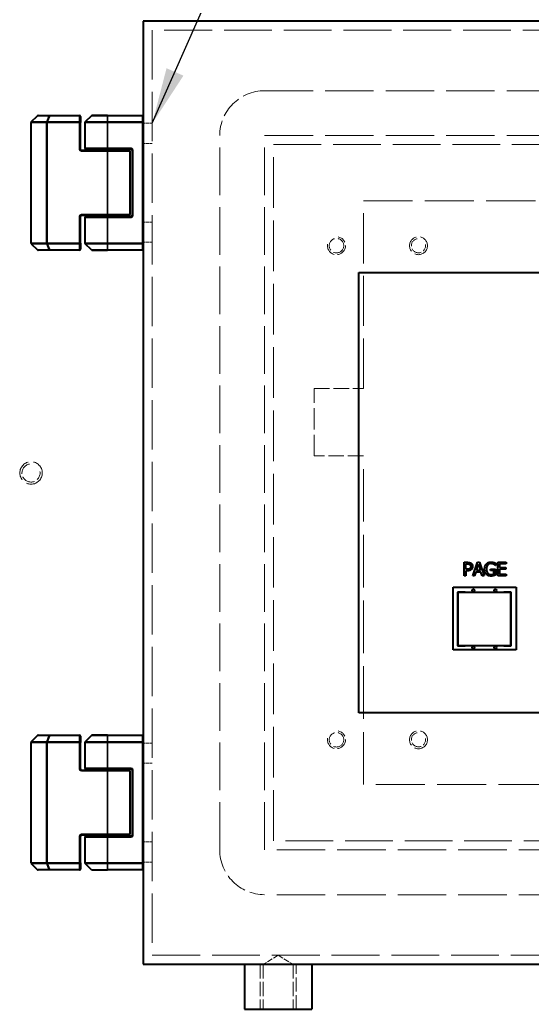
# Model space of a CAD drawing. Header units: millimetres. Extents: x 0 to 5945, y 0 to 4205.
# Drawn here: x 4599.4 to 4713.4, y 1974.3 to 2194.6 of the extents above; entities that cross this region are included whole.
import ezdxf

# ---------------------------------------------------------------- set-up
doc = ezdxf.new("R2010")
doc.units = ezdxf.units.MM
doc.header["$LTSCALE"] = 5
doc.linetypes.add('DASHED', pattern=[0.2067, 0.1654, -0.0413])
for name, color, linetype, lineweight in [('가려진 것(ISO)', 2, 'DASHED', 18), ('가시적인 것(ISO)', 3, 'Continuous', 40), ('가시적인 좁은 것(ISO)', 3, 'Continuous', 35), ('기호(ISO)', 5, 'Continuous', 25)]:
    doc.layers.add(name, color=color, linetype=linetype, lineweight=lineweight)
doc.styles.add('치수 텍스트_PSTEK_POSCO', font='isocp.shx')
doc.dimstyles.new('치수_PSTEK_POSCO$7', dxfattribs={"dimscale": 5, "dimtxt": 3.5, "dimasz": 2.5, "dimexe": 2, "dimexo": 2.5, "dimgap": 1, "dimtad": 1, "dimrnd": 1e-08, "dimdsep": 46, "dimtxsty": '치수 텍스트_PSTEK_POSCO', "dimcen": 0.09, "dimdle": 10, "dimclrd": 7, "dimclre": 7, "dimclrt": 2, "dimadec": 1, "dimazin": 2, "dimtfac": 1, "dimtmove": 0, "dimatfit": 3, "dimfxl": 0, "dimtolj": 1, "dimlwd": -1, "dimlwe": -1, "dimarcsym": 0})

msp = doc.modelspace()

# ---------------------------------------------------------------- linework, layer by layer
at = {"layer": '가려진 것(ISO)', "ltscale": 13.288179}
msp.add_line((4628.874, 2192.321), (4628.874, 1986.321), dxfattribs=at)
at = {"layer": '가려진 것(ISO)', "ltscale": 12.873099}
for p, q in [((4934.874, 2192.321), (4628.874, 2192.321)), ((4628.874, 1986.321), (4934.874, 1986.321))]:
    msp.add_line(p, q, dxfattribs=at)
at = {"layer": '가려진 것(ISO)', "ltscale": 13.036946}
for p, q in [((4653.874, 2178.821), (4909.874, 2178.821)), ((4653.874, 2168.821), (4909.874, 2168.821)), ((4909.874, 2009.821), (4653.874, 2009.821)), ((4909.874, 1999.821), (4653.874, 1999.821))]:
    msp.add_line(p, q, dxfattribs=at)
at = {"layer": '가려진 것(ISO)', "ltscale": 0.761779}
for p, q in [((4628.874, 2171.571), (4626.874, 2171.571)), ((4628.874, 2167.071), (4626.874, 2167.071)), ((4628.874, 2149.571), (4626.874, 2149.571)), ((4628.874, 2145.071), (4626.874, 2145.071)), ((4628.874, 2033.571), (4626.874, 2033.571)), ((4628.874, 2029.071), (4626.874, 2029.071)), ((4628.874, 2011.571), (4626.874, 2011.571)), ((4628.874, 2007.071), (4626.874, 2007.071))]:
    msp.add_line(p, q, dxfattribs=at)
at = {"layer": '가려진 것(ISO)', "ltscale": 12.820513}
for p, q in [((4643.874, 2009.821), (4643.874, 2168.821)), ((4653.874, 2009.821), (4653.874, 2168.821))]:
    msp.add_line(p, q, dxfattribs=at)
at = {"layer": '가려진 것(ISO)', "ltscale": 12.833244}
for p, q in [((4655.874, 2166.821), (4907.874, 2166.821)), ((4907.874, 2011.821), (4655.874, 2011.821))]:
    msp.add_line(p, q, dxfattribs=at)
at = {"layer": '가려진 것(ISO)', "ltscale": 13.634165}
msp.add_line((4655.874, 2011.821), (4655.874, 2166.821), dxfattribs=at)
at = {"layer": '가려진 것(ISO)', "ltscale": 13.481696}
msp.add_line((4675.874, 2112.521), (4675.874, 2154.321), dxfattribs=at)
at = {"layer": '가려진 것(ISO)', "ltscale": 13.223674}
for p, q in [((4675.874, 2154.321), (4839.874, 2154.321)), ((4839.874, 2024.321), (4675.874, 2024.321))]:
    msp.add_line(p, q, dxfattribs=at)
at = {"layer": '가려진 것(ISO)', "ltscale": 5.71399}
msp.add_line((4664.874, 2097.521), (4664.874, 2112.521), dxfattribs=at)
at = {"layer": '가려진 것(ISO)', "ltscale": 4.190233}
for p, q in [((4664.874, 2112.521), (4675.874, 2112.521)), ((4675.874, 2097.521), (4664.874, 2097.521))]:
    msp.add_line(p, q, dxfattribs=at)
at = {"layer": '가려진 것(ISO)', "ltscale": 14.165457}
msp.add_line((4675.874, 2024.321), (4675.874, 2097.521), dxfattribs=at)
at = {"layer": '가려진 것(ISO)', "ltscale": 1.476918}
for q in [(4653.55, 1984.321), (4660.197, 1984.321)]:
    msp.add_line((4656.874, 1986.318), q, dxfattribs=at)
at = {"layer": '가려진 것(ISO)', "ltscale": 3.809293}
for p, q in [((4652.874, 1984.321), (4652.874, 1974.321)), ((4653.55, 1984.321), (4653.55, 1974.321)), ((4660.197, 1984.321), (4660.197, 1974.321)), ((4660.874, 1974.321), (4660.874, 1984.321))]:
    msp.add_line(p, q, dxfattribs=at)
at = {"layer": '가려진 것(ISO)', "ltscale": 3.879783}
for centre in [(4669.874, 2144.321), (4669.874, 2034.321)]:
    msp.add_circle(centre, 1.621, dxfattribs=at)
at = {"layer": '가려진 것(ISO)', "ltscale": 4.786925}
for centre in [(4688.124, 2144.321), (4688.124, 2034.321)]:
    msp.add_circle(centre, 2, dxfattribs=at)
at = {"layer": '가려진 것(ISO)', "ltscale": 5.983681}
msp.add_circle((4601.874, 2093.721), 2.5, dxfattribs=at)
for centre, start, end in [((4653.874, 2168.821), 90, 180), ((4653.874, 2009.821), 180, 270)]:
    msp.add_arc(centre, 10, start, end, dxfattribs=at)
at = {"layer": '가려진 것(ISO)', "ltscale": 3.590168}
for centre in [(4669.874, 2144.321), (4669.874, 2034.321)]:
    msp.add_arc(centre, 2, 170, 80, dxfattribs=at)
at = {"layer": '가려진 것(ISO)', "ltscale": 2.839803}
for centre in [(4688.124, 2144.321), (4688.124, 2034.321)]:
    msp.add_arc(centre, 1.582, 100, 10, dxfattribs=at)
at = {"layer": '가려진 것(ISO)', "ltscale": 3.628764}
msp.add_arc((4601.874, 2093.721), 2.021, 100, 10, dxfattribs=at)
at = {"layer": '가시적인 것(ISO)'}
for p, q in [((4936.874, 2194.321), (4626.874, 2194.321)), ((4626.874, 2194.321), (4626.874, 1984.321)), ((4601.932, 2171.88), (4603.315, 2173.263)), ((4603.457, 2173.321), (4606.03, 2173.321)), ((4606.03, 2173.321), (4612.674, 2173.321)), ((4612.874, 2173.121), (4612.874, 2171.738)), ((4615.315, 2173.263), (4613.932, 2171.88)), ((4618.874, 2173.321), (4615.457, 2173.321)), ((4618.874, 2173.321), (4626.674, 2173.321)), ((4601.874, 2144.904), (4601.874, 2171.738)), ((4612.874, 2165.771), (4612.874, 2171.738)), ((4613.874, 2171.738), (4613.874, 2166.021)), ((4613.074, 2165.571), (4618.874, 2165.571)), ((4618.874, 2165.821), (4614.074, 2165.821)), ((4618.874, 2165.821), (4624.174, 2165.821)), ((4623.674, 2165.571), (4618.874, 2165.571)), ((4624.374, 2165.621), (4624.374, 2151.021)), ((4623.874, 2165.371), (4623.874, 2151.271)), ((4612.874, 2144.904), (4612.874, 2150.871)), ((4618.874, 2151.071), (4613.074, 2151.071)), ((4613.874, 2150.621), (4613.874, 2144.904)), ((4614.074, 2150.821), (4618.874, 2150.821)), ((4618.874, 2151.071), (4623.674, 2151.071)), ((4624.174, 2150.821), (4618.874, 2150.821)), ((4601.932, 2144.763), (4603.315, 2143.38)), ((4612.874, 2144.904), (4612.874, 2143.521)), ((4615.315, 2143.38), (4613.932, 2144.763)), ((4606.03, 2143.321), (4603.457, 2143.321)), ((4612.674, 2143.321), (4606.03, 2143.321)), ((4615.457, 2143.321), (4618.874, 2143.321)), ((4626.674, 2143.321), (4618.874, 2143.321)), ((4674.874, 2040.321), (4674.874, 2138.321)), ((4674.874, 2138.321), (4841.374, 2138.321)), ((4698.268, 2073.824), (4699.022, 2073.824)), ((4698.268, 2070.824), (4698.268, 2073.824)), ((4698.667, 2073.478), (4698.997, 2073.478)), ((4698.667, 2072.282), (4698.667, 2073.478)), ((4700.22, 2070.824), (4701.232, 2073.824)), ((4701.006, 2072.003), (4701.468, 2073.415)), ((4701.232, 2073.824), (4701.723, 2073.824)), ((4701.468, 2073.415), (4701.932, 2072.003)), ((4701.723, 2073.824), (4702.734, 2070.824)), ((4705.26, 2073.138), (4705.226, 2073.138)), ((4705.26, 2073.619), (4705.26, 2073.138)), ((4705.773, 2070.824), (4705.773, 2073.824)), ((4705.773, 2073.824), (4707.65, 2073.824)), ((4706.172, 2073.469), (4706.172, 2072.647)), ((4707.65, 2073.469), (4706.172, 2073.469)), ((4707.65, 2073.824), (4707.65, 2073.469)), ((4698.667, 2070.824), (4698.268, 2070.824)), ((4698.939, 2072.282), (4698.667, 2072.282)), ((4698.667, 2071.942), (4698.667, 2070.824)), ((4699.005, 2071.942), (4698.667, 2071.942)), ((4700.624, 2070.824), (4700.22, 2070.824)), ((4700.896, 2071.662), (4700.624, 2070.824)), ((4702.041, 2071.662), (4700.896, 2071.662)), ((4701.932, 2072.003), (4701.006, 2072.003)), ((4702.314, 2070.824), (4702.041, 2071.662)), ((4702.734, 2070.824), (4702.314, 2070.824)), ((4704.183, 2072.333), (4705.272, 2072.333)), ((4704.183, 2071.983), (4704.183, 2072.333)), ((4704.878, 2071.983), (4704.183, 2071.983)), ((4704.878, 2071.208), (4704.878, 2071.983)), ((4705.272, 2072.333), (4705.272, 2071.023)), ((4707.65, 2070.824), (4705.773, 2070.824)), ((4706.172, 2072.647), (4707.55, 2072.647)), ((4706.172, 2072.292), (4706.172, 2071.179)), ((4707.55, 2072.292), (4706.172, 2072.292)), ((4706.172, 2071.179), (4707.65, 2071.179)), ((4707.55, 2072.647), (4707.55, 2072.292)), ((4707.65, 2071.179), (4707.65, 2070.824)), ((4695.874, 2054.321), (4695.874, 2068.321)), ((4695.874, 2068.321), (4709.874, 2068.321)), ((4696.846, 2067.186), (4696.846, 2055.248)), ((4698.497, 2067.186), (4696.846, 2067.186)), ((4696.915, 2067.117), (4696.915, 2055.317)), ((4708.715, 2067.117), (4696.915, 2067.117)), ((4698.497, 2067.117), (4698.497, 2067.186)), ((4707.133, 2067.186), (4707.133, 2067.117)), ((4708.784, 2067.186), (4707.133, 2067.186)), ((4708.715, 2055.317), (4708.715, 2067.117)), ((4708.784, 2055.248), (4708.784, 2067.186)), ((4709.874, 2068.321), (4709.874, 2054.321)), ((4709.874, 2054.321), (4695.874, 2054.321)), ((4696.846, 2055.248), (4698.497, 2055.248)), ((4696.915, 2055.317), (4708.715, 2055.317)), ((4698.497, 2055.248), (4698.497, 2055.317)), ((4707.133, 2055.317), (4707.133, 2055.248)), ((4707.133, 2055.248), (4708.784, 2055.248)), ((4841.374, 2040.321), (4674.874, 2040.321)), ((4601.874, 2006.904), (4601.874, 2033.738)), ((4601.932, 2033.88), (4603.315, 2035.263)), ((4603.457, 2035.321), (4606.03, 2035.321)), ((4606.03, 2035.321), (4612.674, 2035.321)), ((4612.874, 2035.121), (4612.874, 2033.738)), ((4612.874, 2027.771), (4612.874, 2033.738)), ((4613.874, 2033.738), (4613.874, 2028.021)), ((4615.315, 2035.263), (4613.932, 2033.88)), ((4618.874, 2035.321), (4615.457, 2035.321)), ((4618.874, 2035.321), (4626.674, 2035.321)), ((4613.074, 2027.571), (4618.874, 2027.571)), ((4618.874, 2027.821), (4614.074, 2027.821)), ((4618.874, 2027.821), (4624.174, 2027.821)), ((4623.674, 2027.571), (4618.874, 2027.571)), ((4623.874, 2027.371), (4623.874, 2013.271)), ((4624.374, 2027.621), (4624.374, 2013.021)), ((4612.874, 2006.904), (4612.874, 2012.871)), ((4618.874, 2013.071), (4613.074, 2013.071)), ((4613.874, 2012.621), (4613.874, 2006.904)), ((4614.074, 2012.821), (4618.874, 2012.821)), ((4618.874, 2013.071), (4623.674, 2013.071)), ((4624.174, 2012.821), (4618.874, 2012.821)), ((4601.932, 2006.763), (4603.315, 2005.38)), ((4606.03, 2005.321), (4603.457, 2005.321)), ((4612.674, 2005.321), (4606.03, 2005.321)), ((4612.874, 2006.904), (4612.874, 2005.521)), ((4615.315, 2005.38), (4613.932, 2006.763)), ((4615.457, 2005.321), (4618.874, 2005.321)), ((4626.674, 2005.321), (4618.874, 2005.321)), ((4626.874, 1984.321), (4936.874, 1984.321)), ((4649.374, 1984.321), (4649.374, 1974.321)), ((4664.374, 1984.321), (4664.374, 1974.321)), ((4649.374, 1974.321), (4664.374, 1974.321))]:
    msp.add_line(p, q, dxfattribs=at)
for centre in [(4700.338, 2067.567), (4705.228, 2067.567), (4700.338, 2054.867), (4705.228, 2054.867)]:
    msp.add_circle(centre, 0.3, dxfattribs=at)
for centre, start, end in [((4603.457, 2173.121), 90, 135), ((4612.674, 2173.121), 0, 90), ((4615.457, 2173.121), 90, 135.00001), ((4626.674, 2173.121), 0, 90), ((4602.074, 2171.738), 135, 180), ((4614.074, 2171.738), 135.00001, 180), ((4613.074, 2165.771), 180, 270), ((4614.074, 2166.021), 180, 270), ((4623.674, 2165.371), 0, 90), ((4624.174, 2165.621), 0, 90), ((4613.074, 2150.871), 90, 180), ((4614.074, 2150.621), 90, 180), ((4623.674, 2151.271), 270, 0), ((4624.174, 2151.021), 270, 0), ((4602.074, 2144.904), 180, 225), ((4612.674, 2143.521), 270, 0), ((4614.074, 2144.904), 180, 224.99999), ((4626.674, 2143.521), 270, 0), ((4603.457, 2143.521), 225, 270), ((4615.457, 2143.521), 224.99999, 270), ((4602.074, 2033.738), 135, 180), ((4603.457, 2035.121), 90, 135), ((4612.674, 2035.121), 0, 90), ((4614.074, 2033.738), 135.00001, 180), ((4615.457, 2035.121), 90, 135.00001), ((4626.674, 2035.121), 0, 90), ((4613.074, 2027.771), 180, 270), ((4614.074, 2028.021), 180, 270), ((4623.674, 2027.371), 0, 90), ((4624.174, 2027.621), 0, 90), ((4613.074, 2012.871), 90, 180), ((4614.074, 2012.621), 90, 180), ((4623.674, 2013.271), 270, 0), ((4624.174, 2013.021), 270, 0), ((4602.074, 2006.904), 180, 225), ((4603.457, 2005.521), 225, 270), ((4612.674, 2005.521), 270, 0), ((4614.074, 2006.904), 180, 224.99999), ((4615.457, 2005.521), 224.99999, 270), ((4626.674, 2005.521), 270, 0)]:
    msp.add_arc(centre, 0.2, start, end, dxfattribs=at)
for points in [[(4698.997, 2073.478), (4699.185, 2073.478), (4699.438, 2073.427), (4699.532, 2073.364)], [(4699.022, 2073.824), (4699.289, 2073.824), (4699.664, 2073.736), (4699.807, 2073.636)], [(4699.532, 2073.364), (4699.642, 2073.291), (4699.749, 2073.063), (4699.749, 2072.907)], [(4699.807, 2073.636), (4699.975, 2073.522), (4700.164, 2073.17), (4700.164, 2072.919)], [(4702.848, 2072.326), (4702.848, 2072.688), (4703.053, 2073.262), (4703.242, 2073.466)], [(4703.242, 2073.466), (4703.425, 2073.663), (4703.959, 2073.877), (4704.278, 2073.877)], [(4704.232, 2073.532), (4703.799, 2073.532), (4703.264, 2072.88), (4703.264, 2072.338)], [(4704.847, 2073.391), (4704.725, 2073.452), (4704.412, 2073.532), (4704.232, 2073.532)], [(4704.278, 2073.877), (4704.431, 2073.877), (4704.708, 2073.833), (4704.835, 2073.794)], [(4704.835, 2073.794), (4704.937, 2073.765), (4705.185, 2073.658), (4705.26, 2073.619)], [(4705.226, 2073.138), (4705.151, 2073.204), (4704.993, 2073.323), (4704.847, 2073.391)], [(4699.579, 2072.462), (4699.481, 2072.36), (4699.182, 2072.282), (4698.939, 2072.282)], [(4699.902, 2072.253), (4699.746, 2072.1), (4699.326, 2071.942), (4699.005, 2071.942)], [(4699.749, 2072.907), (4699.749, 2072.764), (4699.668, 2072.552), (4699.579, 2072.462)], [(4700.164, 2072.919), (4700.164, 2072.725), (4700.026, 2072.375), (4699.902, 2072.253)], [(4703.24, 2071.157), (4703.05, 2071.356), (4702.848, 2071.944), (4702.848, 2072.326)], [(4704.275, 2070.765), (4703.957, 2070.765), (4703.429, 2070.96), (4703.24, 2071.157)], [(4703.264, 2072.338), (4703.264, 2072.037), (4703.405, 2071.585), (4703.539, 2071.429)], [(4703.539, 2071.429), (4703.668, 2071.273), (4704.032, 2071.111), (4704.261, 2071.111)], [(4704.261, 2071.111), (4704.429, 2071.111), (4704.764, 2071.159), (4704.878, 2071.208)], [(4704.83, 2070.853), (4704.681, 2070.809), (4704.443, 2070.765), (4704.275, 2070.765)], [(4705.272, 2071.023), (4705.197, 2070.989), (4704.939, 2070.884), (4704.83, 2070.853)]]:
    msp.add_open_spline(points, degree=2, dxfattribs=at)
at = {"layer": '가시적인 좁은 것(ISO)'}
for p, q in [((4601.974, 2171.88), (4603.357, 2173.263)), ((4603.357, 2173.263), (4605.93, 2173.263)), ((4605.357, 2171.88), (4605.93, 2173.263)), ((4605.457, 2171.88), (4606.03, 2173.263)), ((4606.03, 2173.321), (4606.03, 2173.263)), ((4606.03, 2173.263), (4612.674, 2173.263)), ((4612.674, 2173.263), (4612.674, 2173.321)), ((4612.674, 2173.263), (4612.674, 2171.88)), ((4618.874, 2173.263), (4615.315, 2173.263)), ((4618.874, 2173.263), (4618.874, 2173.321)), ((4618.874, 2173.263), (4626.674, 2173.263)), ((4618.874, 2173.263), (4618.874, 2171.88)), ((4626.674, 2173.263), (4626.674, 2173.321)), ((4626.674, 2173.263), (4626.674, 2171.88)), ((4601.874, 2171.738), (4601.932, 2171.738)), ((4605.315, 2171.738), (4601.932, 2171.738)), ((4601.932, 2144.904), (4601.932, 2171.738)), ((4605.357, 2171.88), (4601.974, 2171.88)), ((4605.315, 2171.738), (4605.457, 2171.738)), ((4605.315, 2144.904), (4605.315, 2171.738)), ((4605.457, 2171.88), (4612.674, 2171.88)), ((4605.457, 2171.738), (4605.457, 2171.88)), ((4605.457, 2171.738), (4612.674, 2171.738)), ((4605.457, 2144.904), (4605.457, 2171.738)), ((4612.674, 2171.738), (4612.674, 2171.88)), ((4612.674, 2165.771), (4612.674, 2171.738)), ((4612.874, 2171.738), (4612.674, 2171.738)), ((4613.874, 2171.738), (4618.874, 2171.738)), ((4613.932, 2171.88), (4618.874, 2171.88)), ((4626.674, 2171.88), (4618.874, 2171.88)), ((4618.874, 2171.88), (4618.874, 2171.738)), ((4626.674, 2171.738), (4618.874, 2171.738)), ((4618.874, 2171.738), (4618.874, 2166.021)), ((4626.674, 2171.738), (4626.674, 2171.88)), ((4626.674, 2144.904), (4626.674, 2171.738)), ((4626.874, 2171.738), (4626.674, 2171.738)), ((4612.674, 2165.771), (4612.874, 2165.771)), ((4613.074, 2165.571), (4613.074, 2165.371)), ((4618.874, 2166.021), (4613.874, 2166.021)), ((4618.874, 2166.021), (4624.174, 2166.021)), ((4618.874, 2165.821), (4618.874, 2166.021)), ((4618.874, 2165.371), (4618.874, 2165.571)), ((4624.174, 2165.821), (4624.174, 2166.021)), ((4624.574, 2165.621), (4624.374, 2165.621)), ((4624.574, 2165.621), (4624.574, 2151.021)), ((4613.074, 2165.371), (4618.874, 2165.371)), ((4618.874, 2165.371), (4618.874, 2151.271)), ((4623.874, 2165.371), (4618.874, 2165.371)), ((4612.674, 2144.904), (4612.674, 2150.871)), ((4612.874, 2150.871), (4612.674, 2150.871)), ((4618.874, 2151.271), (4613.074, 2151.271)), ((4613.074, 2151.271), (4613.074, 2151.071)), ((4613.874, 2150.621), (4618.874, 2150.621)), ((4618.874, 2151.271), (4623.874, 2151.271)), ((4618.874, 2151.271), (4618.874, 2151.071)), ((4618.874, 2150.821), (4618.874, 2150.621)), ((4624.174, 2150.621), (4618.874, 2150.621)), ((4618.874, 2150.621), (4618.874, 2144.904)), ((4624.174, 2150.621), (4624.174, 2150.821)), ((4624.374, 2151.021), (4624.574, 2151.021)), ((4601.932, 2144.904), (4601.874, 2144.904)), ((4601.932, 2144.904), (4605.315, 2144.904)), ((4601.974, 2144.763), (4605.357, 2144.763)), ((4601.974, 2144.763), (4603.357, 2143.38)), ((4605.457, 2144.904), (4605.315, 2144.904)), ((4605.357, 2144.763), (4605.93, 2143.38)), ((4605.457, 2144.904), (4612.674, 2144.904)), ((4605.457, 2144.763), (4605.457, 2144.904)), ((4605.457, 2144.763), (4612.674, 2144.763)), ((4605.457, 2144.763), (4606.03, 2143.38)), ((4612.674, 2144.904), (4612.874, 2144.904)), ((4612.674, 2144.763), (4612.674, 2144.904)), ((4612.674, 2144.763), (4612.674, 2143.38)), ((4618.874, 2144.904), (4613.874, 2144.904)), ((4618.874, 2144.763), (4613.932, 2144.763)), ((4618.874, 2144.904), (4626.674, 2144.904)), ((4618.874, 2144.763), (4618.874, 2144.904)), ((4618.874, 2144.763), (4626.674, 2144.763)), ((4618.874, 2143.38), (4618.874, 2144.763)), ((4626.674, 2144.763), (4626.674, 2144.904)), ((4626.674, 2144.904), (4626.874, 2144.904)), ((4626.674, 2144.763), (4626.674, 2143.38)), ((4605.93, 2143.38), (4603.357, 2143.38)), ((4612.674, 2143.38), (4606.03, 2143.38)), ((4606.03, 2143.38), (4606.03, 2143.321)), ((4612.674, 2143.321), (4612.674, 2143.38)), ((4615.315, 2143.38), (4618.874, 2143.38)), ((4626.674, 2143.38), (4618.874, 2143.38)), ((4618.874, 2143.38), (4618.874, 2143.321)), ((4626.674, 2143.321), (4626.674, 2143.38)), ((4601.874, 2033.738), (4601.932, 2033.738)), ((4605.315, 2033.738), (4601.932, 2033.738)), ((4601.932, 2006.904), (4601.932, 2033.738)), ((4601.974, 2033.88), (4603.357, 2035.263)), ((4605.357, 2033.88), (4601.974, 2033.88)), ((4603.357, 2035.263), (4605.93, 2035.263)), ((4605.315, 2033.738), (4605.457, 2033.738)), ((4605.315, 2006.904), (4605.315, 2033.738)), ((4605.357, 2033.88), (4605.93, 2035.263)), ((4605.457, 2033.88), (4606.03, 2035.263)), ((4605.457, 2033.88), (4612.674, 2033.88)), ((4605.457, 2033.738), (4605.457, 2033.88)), ((4605.457, 2033.738), (4612.674, 2033.738)), ((4605.457, 2006.904), (4605.457, 2033.738)), ((4606.03, 2035.321), (4606.03, 2035.263)), ((4606.03, 2035.263), (4612.674, 2035.263)), ((4612.674, 2035.263), (4612.674, 2035.321)), ((4612.674, 2035.263), (4612.674, 2033.88)), ((4612.674, 2033.738), (4612.674, 2033.88)), ((4612.674, 2027.771), (4612.674, 2033.738)), ((4612.874, 2033.738), (4612.674, 2033.738)), ((4613.874, 2033.738), (4618.874, 2033.738)), ((4613.932, 2033.88), (4618.874, 2033.88)), ((4618.874, 2035.263), (4615.315, 2035.263)), ((4618.874, 2035.263), (4618.874, 2035.321)), ((4618.874, 2035.263), (4626.674, 2035.263)), ((4618.874, 2035.263), (4618.874, 2033.88)), ((4626.674, 2033.88), (4618.874, 2033.88)), ((4618.874, 2033.88), (4618.874, 2033.738)), ((4626.674, 2033.738), (4618.874, 2033.738)), ((4618.874, 2033.738), (4618.874, 2028.021)), ((4626.674, 2035.263), (4626.674, 2035.321)), ((4626.674, 2035.263), (4626.674, 2033.88)), ((4626.674, 2033.738), (4626.674, 2033.88)), ((4626.674, 2006.904), (4626.674, 2033.738)), ((4626.874, 2033.738), (4626.674, 2033.738)), ((4612.674, 2027.771), (4612.874, 2027.771)), ((4613.074, 2027.571), (4613.074, 2027.371)), ((4613.074, 2027.371), (4618.874, 2027.371)), ((4618.874, 2028.021), (4613.874, 2028.021)), ((4618.874, 2028.021), (4624.174, 2028.021)), ((4618.874, 2027.821), (4618.874, 2028.021)), ((4618.874, 2027.371), (4618.874, 2027.571)), ((4618.874, 2027.371), (4618.874, 2013.271)), ((4623.874, 2027.371), (4618.874, 2027.371)), ((4624.174, 2027.821), (4624.174, 2028.021)), ((4624.574, 2027.621), (4624.374, 2027.621)), ((4624.574, 2027.621), (4624.574, 2013.021)), ((4612.674, 2006.904), (4612.674, 2012.871)), ((4612.874, 2012.871), (4612.674, 2012.871)), ((4618.874, 2013.271), (4613.074, 2013.271)), ((4613.074, 2013.271), (4613.074, 2013.071)), ((4613.874, 2012.621), (4618.874, 2012.621)), ((4618.874, 2013.271), (4623.874, 2013.271)), ((4618.874, 2013.271), (4618.874, 2013.071)), ((4618.874, 2012.821), (4618.874, 2012.621)), ((4624.174, 2012.621), (4618.874, 2012.621)), ((4618.874, 2012.621), (4618.874, 2006.904)), ((4624.174, 2012.621), (4624.174, 2012.821)), ((4624.374, 2013.021), (4624.574, 2013.021)), ((4601.932, 2006.904), (4601.874, 2006.904)), ((4601.932, 2006.904), (4605.315, 2006.904)), ((4601.974, 2006.763), (4605.357, 2006.763)), ((4601.974, 2006.763), (4603.357, 2005.38)), ((4605.93, 2005.38), (4603.357, 2005.38)), ((4605.457, 2006.904), (4605.315, 2006.904)), ((4605.357, 2006.763), (4605.93, 2005.38)), ((4605.457, 2006.904), (4612.674, 2006.904)), ((4605.457, 2006.763), (4605.457, 2006.904)), ((4605.457, 2006.763), (4612.674, 2006.763)), ((4605.457, 2006.763), (4606.03, 2005.38)), ((4612.674, 2005.38), (4606.03, 2005.38)), ((4606.03, 2005.38), (4606.03, 2005.321)), ((4612.674, 2006.904), (4612.874, 2006.904)), ((4612.674, 2006.763), (4612.674, 2006.904)), ((4612.674, 2006.763), (4612.674, 2005.38)), ((4612.674, 2005.321), (4612.674, 2005.38)), ((4618.874, 2006.904), (4613.874, 2006.904)), ((4618.874, 2006.763), (4613.932, 2006.763)), ((4615.315, 2005.38), (4618.874, 2005.38)), ((4618.874, 2006.904), (4626.674, 2006.904)), ((4618.874, 2006.763), (4618.874, 2006.904)), ((4618.874, 2006.763), (4626.674, 2006.763)), ((4618.874, 2005.38), (4618.874, 2006.763)), ((4626.674, 2005.38), (4618.874, 2005.38)), ((4618.874, 2005.38), (4618.874, 2005.321)), ((4626.674, 2006.763), (4626.674, 2006.904)), ((4626.674, 2006.904), (4626.874, 2006.904)), ((4626.674, 2006.763), (4626.674, 2005.38)), ((4626.674, 2005.321), (4626.674, 2005.38))]:
    msp.add_line(p, q, dxfattribs=at)
for centre, start, end in [((4613.074, 2165.771), 180, 270), ((4624.174, 2165.621), 0, 90), ((4613.074, 2150.871), 90, 180), ((4624.174, 2151.021), 270, 0), ((4613.074, 2027.771), 180, 270), ((4624.174, 2027.621), 0, 90), ((4613.074, 2012.871), 90, 180), ((4624.174, 2013.021), 270, 0)]:
    msp.add_arc(centre, 0.4, start, end, dxfattribs=at)
for centre, major_axis, ratio, start_param, end_param in [((4603.457, 2173.121), (-0.141, 0.141), 0.2810846, 5.7351569, 6.2831853), ((4603.457, 2173.121), (0, 0.2), 0.7071068, 0, 0.7853982), ((4606.03, 2173.121), (0, 0.2), 0.7071068, 0, 0.7853982), ((4606.03, 2173.121), (0.185, -0.077), 0.6785983, 1.8448105, 2.3928389), ((4612.674, 2173.121), (0.2, 0), 0.7071068, 0, 1.5707963), ((4626.674, 2173.121), (0.2, 0), 0.7071068, 0, 1.5707963), ((4602.074, 2171.738), (-0.141, 0.141), 0.2810846, 5.7351569, 6.2831853), ((4602.074, 2171.738), (0, -0.2), 0.7071068, 3.9269908, 4.712389), ((4605.457, 2171.738), (0, 0.2), 0.7071068, 0.7853982, 1.5707963), ((4605.457, 2171.738), (0.185, -0.077), 0.6785983, 1.8448105, 2.3928389), ((4612.674, 2171.738), (0.2, 0), 0.7071068, 0, 1.5707963), ((4626.674, 2171.738), (0.2, 0), 0.7071068, 0, 1.5707963), ((4602.074, 2144.904), (0, -0.2), 0.7071068, 4.712389, 5.4977871), ((4602.074, 2144.904), (-0.141, -0.141), 0.2810846, 0, 0.5480284), ((4605.457, 2144.904), (0, 0.2), 0.7071068, 1.5707963, 2.3561945), ((4605.457, 2144.904), (-0.185, -0.077), 0.6785983, 0.7487537, 1.2967821), ((4612.674, 2144.904), (0.2, 0), 0.7071068, 4.712389, 6.2831853), ((4612.674, 2143.521), (0.2, 0), 0.7071068, 4.712389, 6.2831853), ((4626.674, 2144.904), (0.2, 0), 0.7071068, 4.712389, 6.2831853), ((4626.674, 2143.521), (0.2, 0), 0.7071068, 4.712389, 6.2831853), ((4603.457, 2143.521), (-0.141, -0.141), 0.2810846, 0, 0.5480284), ((4603.457, 2143.521), (0, -0.2), 0.7071068, 5.4977871, 6.2831853), ((4606.03, 2143.521), (-0.185, -0.077), 0.6785983, 0.7487537, 1.2967821), ((4606.03, 2143.521), (0, -0.2), 0.7071068, 5.4977871, 6.2831853), ((4602.074, 2033.738), (-0.141, 0.141), 0.2810846, 5.7351569, 6.2831853), ((4602.074, 2033.738), (0, -0.2), 0.7071068, 3.9269908, 4.712389), ((4603.457, 2035.121), (-0.141, 0.141), 0.2810846, 5.7351569, 6.2831853), ((4603.457, 2035.121), (0, 0.2), 0.7071068, 0, 0.7853982), ((4605.457, 2033.738), (0, 0.2), 0.7071068, 0.7853982, 1.5707963), ((4605.457, 2033.738), (0.185, -0.077), 0.6785983, 1.8448105, 2.3928389), ((4606.03, 2035.121), (0, 0.2), 0.7071068, 0, 0.7853982), ((4606.03, 2035.121), (0.185, -0.077), 0.6785983, 1.8448105, 2.3928389), ((4612.674, 2035.121), (0.2, 0), 0.7071068, 0, 1.5707963), ((4612.674, 2033.738), (0.2, 0), 0.7071068, 0, 1.5707963), ((4626.674, 2035.121), (0.2, 0), 0.7071068, 0, 1.5707963), ((4626.674, 2033.738), (0.2, 0), 0.7071068, 0, 1.5707963), ((4602.074, 2006.904), (0, -0.2), 0.7071068, 4.712389, 5.4977871), ((4602.074, 2006.904), (-0.141, -0.141), 0.2810846, 0, 0.5480284), ((4603.457, 2005.521), (-0.141, -0.141), 0.2810846, 0, 0.5480284), ((4603.457, 2005.521), (0, -0.2), 0.7071068, 5.4977871, 6.2831853), ((4605.457, 2006.904), (0, 0.2), 0.7071068, 1.5707963, 2.3561945), ((4605.457, 2006.904), (-0.185, -0.077), 0.6785983, 0.7487537, 1.2967821), ((4606.03, 2005.521), (-0.185, -0.077), 0.6785983, 0.7487537, 1.2967821), ((4606.03, 2005.521), (0, -0.2), 0.7071068, 5.4977871, 6.2831853), ((4612.674, 2006.904), (0.2, 0), 0.7071068, 4.712389, 6.2831853), ((4612.674, 2005.521), (0.2, 0), 0.7071068, 4.712389, 6.2831853), ((4626.674, 2006.904), (0.2, 0), 0.7071068, 4.712389, 6.2831853), ((4626.674, 2005.521), (0.2, 0), 0.7071068, 4.712389, 6.2831853)]:
    msp.add_ellipse(centre, major_axis=major_axis, ratio=ratio, start_param=start_param, end_param=end_param, dxfattribs=at)

# ---------------------------------------------------------------- leaders
at = {"layer": '기호(ISO)', "color": 7, "annotation_type": 0, "has_hookline": 1, "hookline_direction": 0, "text_width": 516.037}
msp.add_leader([(4628.874, 2171.571), (4740.106, 2423.655), (4752.606, 2423.655)], dimstyle='치수_PSTEK_POSCO$7', override={"dimtad": 0}, dxfattribs=at)

doc.saveas('drawing.dxf')
